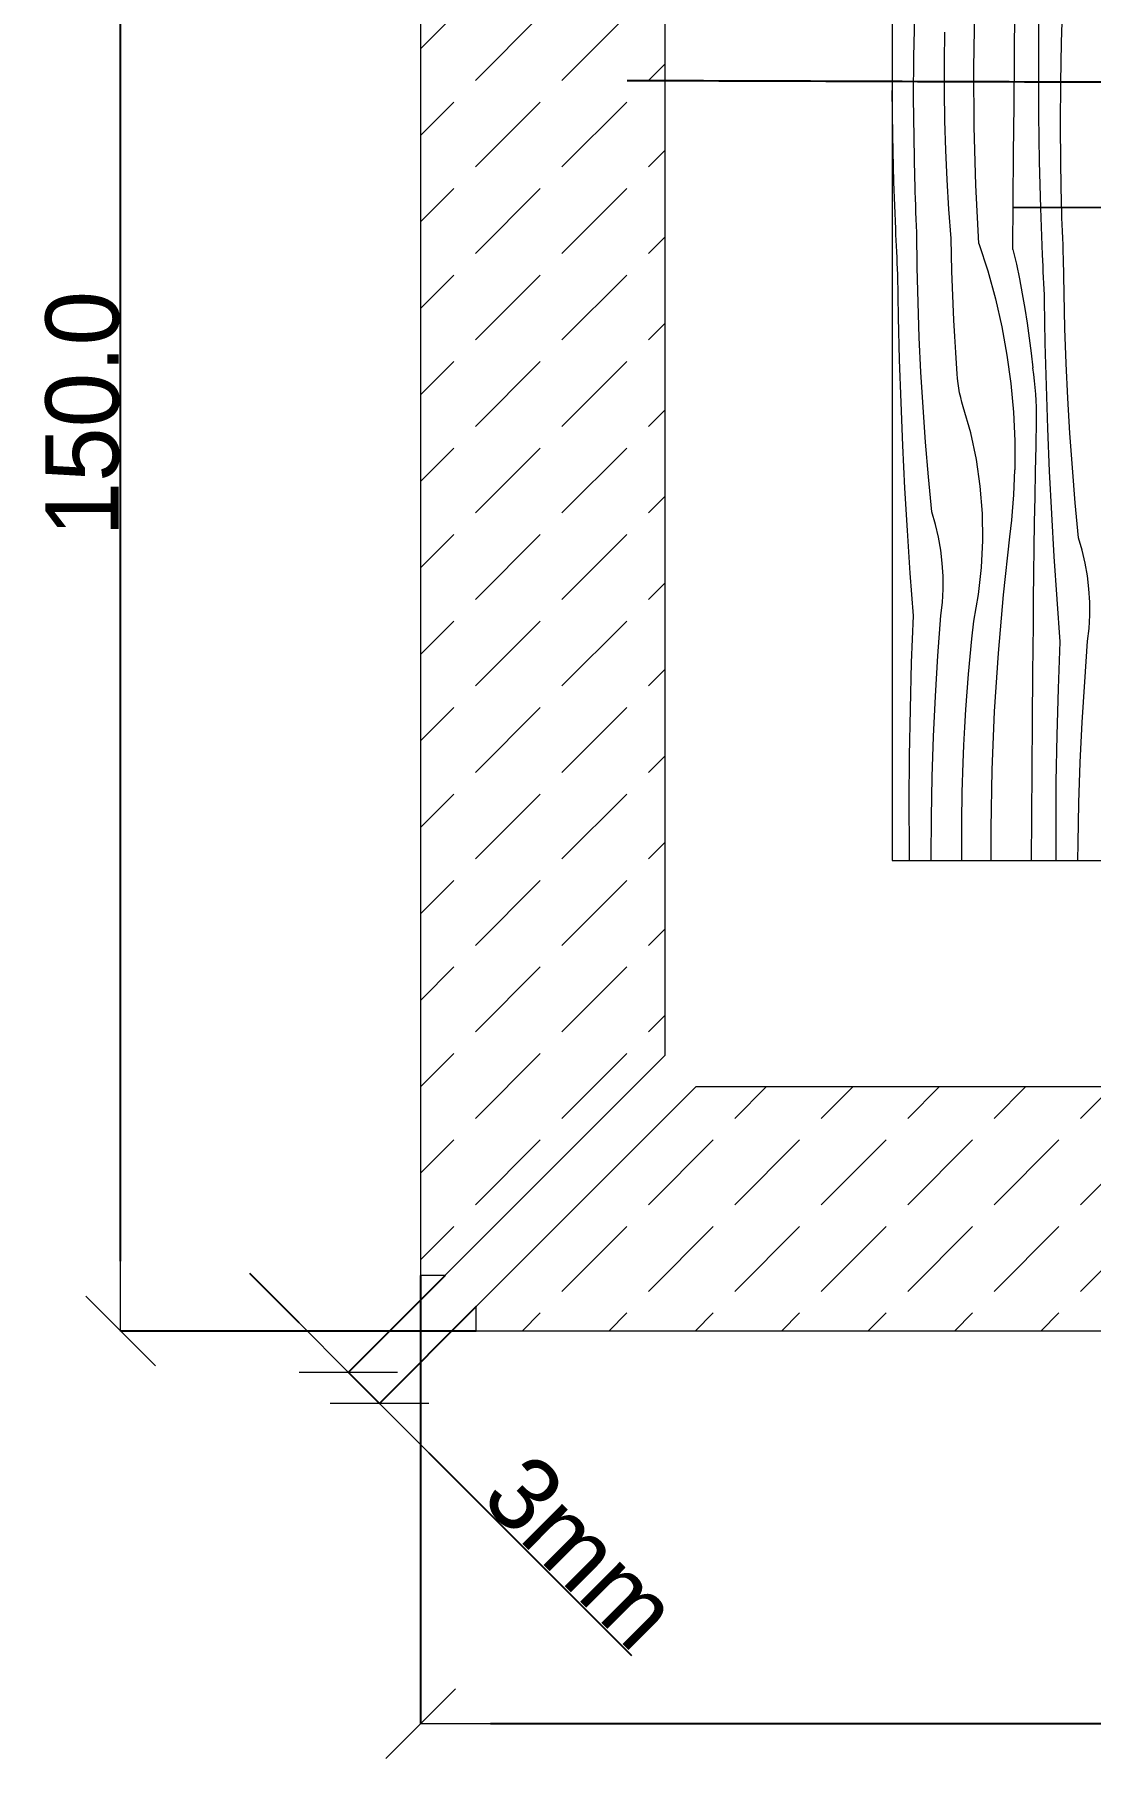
# Model space of a CAD drawing. Header units: millimetres. Extents: x -7826 to 55813, y 465 to 25965.
# Drawn here: x 51491 to 52355, y 6989 to 8399 of the extents above; entities that cross this region are included whole.
import ezdxf

# ---------------------------------------------------------------- set-up
doc = ezdxf.new("R2010")
doc.units = ezdxf.units.MM
for name, color, linetype, lineweight in [('2D Drafting - General2', 251, 'Continuous', 15), ('2D Drafting - General81', 251, 'Continuous', 20), ('Annotation - Label5', 161, 'Continuous', 25)]:
    doc.layers.add(name, color=color, linetype=linetype, lineweight=lineweight)
doc.layers.add('Wymiarowanie', color=7, linetype='Continuous')
doc.styles.add('GENERATED_STYLE_3', font='kartika.ttf')
doc.styles.get("Standard").update_dxf_attribs({"font": 'arial.ttf'})
doc.dimstyles.new('GENERATED_STYLE__19', dxfattribs={"dimtxt": 0.18, "dimasz": 91.2, "dimexe": 0.18, "dimexo": 0.0625, "dimgap": 0.09, "dimtad": 0, "dimtih": 1, "dimtoh": 1, "dimdec": 4, "dimzin": 0, "dimdsep": 46, "dimtxsty": 'Standard', "dimcen": 0.09, "dimadec": 0, "dimazin": 0, "dimtfac": 1, "dimtdec": 4, "dimtmove": 0, "dimatfit": 3, "dimldrblk": 'ARROWHEAD_5', "dimfxl": 0, "dimtolj": 1, "dimtzin": 0, "dimarcsym": 0})
doc.dimstyles.new('GENERATED_STYLE__7', dxfattribs={"dimtxt": 60.000002, "dimasz": 57, "dimexe": 0.18, "dimexo": 0, "dimgap": 0.09, "dimtad": 1, "dimdec": 1, "dimlfac": 0.1, "dimzin": 0, "dimdsep": 46, "dimtxsty": 'GENERATED_STYLE_3', "dimblk": 'ARROWHEAD_6', "dimblk1": 'ARROWHEAD_6', "dimblk2": 'ARROWHEAD_6', "dimcen": 0.09, "dimclrd": 161, "dimclre": 161, "dimclrt": 161, "dimadec": 0, "dimazin": 0, "dimtfac": 1, "dimtdec": 4, "dimtmove": 0, "dimatfit": 3, "dimfxl": 0, "dimtolj": 1, "dimtzin": 0, "dimarcsym": 0})
doc.dimstyles.new('GENERATED_STYLE__8', dxfattribs={"dimtxt": 60.000002, "dimasz": 57, "dimexe": 0.18, "dimexo": 0, "dimgap": 0.09, "dimtad": 1, "dimtih": 1, "dimtoh": 1, "dimdec": 1, "dimlfac": 0.1, "dimzin": 0, "dimdsep": 46, "dimtxsty": 'GENERATED_STYLE_3', "dimblk": 'ARROWHEAD_6', "dimblk1": 'ARROWHEAD_6', "dimblk2": 'ARROWHEAD_6', "dimcen": 0.09, "dimclrd": 161, "dimclre": 161, "dimclrt": 161, "dimadec": 0, "dimazin": 0, "dimtfac": 1, "dimtdec": 4, "dimtmove": 0, "dimatfit": 3, "dimfxl": 0, "dimtolj": 1, "dimtzin": 0, "dimarcsym": 0})
pattern_1 = [(45, (98803.87, -47641.55), (-70.71068, 70.71068), [75, -25]), (45, (98803.87, -47570.84), (-70.71068, 70.71068), [75, -25])]

# ---------------------------------------------------------------- blocks, each defined once
blk = doc.blocks.new('*X20')
at = {"layer": '2D Drafting - General81', "linetype": 'Continuous'}
for p, q in [((-46593.2, 56022.1), (-46592.5, 56055.1)), ((-46544.2, 56012.9), (-46543.4, 56060.7)), ((-46511, 56022), (-46510.7, 56061.4)), ((-46472.4, 56033.9), (-46471.3, 56066.9)), ((-46568.2, 56018.3), (-46567.8, 56042.5)), ((-46491.1, 56013), (-46490.9, 56051.1)), ((-46473.1, 56000.9), (-46472.4, 56033.9)), ((-46593.4, 55989), (-46593.2, 56022.1)), ((-46568.2, 55994.2), (-46568.2, 56018.3)), ((-46543.9, 55965.1), (-46544.2, 56012.9)), ((-46511.3, 55982.7), (-46511, 56022)), ((-46490.9, 55974.8), (-46491.1, 56013)), ((-46473.3, 55967.8), (-46473.1, 56000.9)), ((-46610.4, 55957.9), (-46611, 55994.8)), ((-46593.1, 55956), (-46593.4, 55989)), ((-46567.9, 55970), (-46568.2, 55994.2)), ((-46567.1, 55945.9), (-46567.9, 55970)), ((-46511.6, 55943.3), (-46511.3, 55982.7)), ((-46490.4, 55936.7), (-46490.9, 55974.8)), ((-46609.5, 55919.7), (-46610.4, 55957.9)), ((-46592.5, 55922.9), (-46593.1, 55956)), ((-46542.5, 55917.3), (-46543.9, 55965.1)), ((-46473.1, 55934.8), (-46473.3, 55967.8)), ((-46566, 55921.8), (-46567.1, 55945.9)), ((-46511.9, 55904), (-46511.6, 55943.3)), ((-46489.4, 55898.5), (-46490.4, 55936.7)), ((-46472.4, 55901.7), (-46473.1, 55934.8)), ((-46608.1, 55881.6), (-46609.5, 55919.7)), ((-46592.3, 55917.4), (-46592.5, 55922.9)), ((-46592.1, 55911.8), (-46592.3, 55917.4)), ((-46564.6, 55897.7), (-46566, 55921.8)), ((-46540, 55869.6), (-46542.5, 55917.3)), ((-46591.9, 55906.3), (-46592.1, 55911.8)), ((-46591.7, 55900.7), (-46591.9, 55906.3)), ((-46591.5, 55895.2), (-46591.7, 55900.7)), ((-46512.2, 55864.7), (-46511.9, 55904)), ((-46472.2, 55896.2), (-46472.4, 55901.7)), ((-46591.3, 55889.6), (-46591.5, 55895.2)), ((-46591.1, 55884.1), (-46591.3, 55889.6)), ((-46562.8, 55873.6), (-46564.6, 55897.7)), ((-46488, 55860.4), (-46489.4, 55898.5)), ((-46472.1, 55890.6), (-46472.2, 55896.2)), ((-46471.9, 55885.1), (-46472.1, 55890.6)), ((-46607.9, 55876.9), (-46608.1, 55881.6)), ((-46607.7, 55872.2), (-46607.9, 55876.9)), ((-46607.5, 55867.6), (-46607.7, 55872.2)), ((-46590.8, 55878.5), (-46591.1, 55884.1)), ((-46590.5, 55850), (-46590.8, 55878.5)), ((-46562.5, 55860.3), (-46562.8, 55873.6)), ((-46471.7, 55879.6), (-46471.9, 55885.1)), ((-46471.5, 55874), (-46471.7, 55879.6)), ((-46471.2, 55868.5), (-46471.5, 55874)), ((-46607.3, 55862.9), (-46607.5, 55867.6)), ((-46607, 55858.2), (-46607.3, 55862.9)), ((-46606.8, 55853.5), (-46607, 55858.2)), ((-46562.2, 55847), (-46562.5, 55860.3)), ((-46540, 55869.6), (-46532.7, 55847.2)), ((-46512.2, 55864.7), (-46509.4, 55852.7)), ((-46487.8, 55855.7), (-46488, 55860.4)), ((-46471, 55862.9), (-46471.2, 55868.5)), ((-46470.8, 55857.4), (-46471, 55862.9)), ((-46470.4, 55828.8), (-46470.8, 55857.4)), ((-46606.6, 55848.9), (-46606.8, 55853.5)), ((-46606.3, 55844.2), (-46606.6, 55848.9)), ((-46605.7, 55809.3), (-46606.3, 55844.2)), ((-46589.8, 55821.4), (-46590.5, 55850)), ((-46561.7, 55833.6), (-46562.2, 55847)), ((-46532.7, 55847.2), (-46526.5, 55824.5)), ((-46509.4, 55852.7), (-46506.9, 55840.7)), ((-46487.6, 55851.1), (-46487.8, 55855.7)), ((-46487.4, 55846.4), (-46487.6, 55851.1)), ((-46487.2, 55841.7), (-46487.4, 55846.4)), ((-46561.2, 55820.3), (-46561.7, 55833.6)), ((-46506.9, 55840.7), (-46504.6, 55828.6)), ((-46487, 55837), (-46487.2, 55841.7)), ((-46486.7, 55832.4), (-46487, 55837)), ((-46486.5, 55827.7), (-46486.7, 55832.4)), ((-46588.8, 55792.8), (-46589.8, 55821.4)), ((-46560.5, 55807), (-46561.2, 55820.3)), ((-46526.5, 55824.5), (-46521.3, 55801.6)), ((-46504.6, 55828.6), (-46502.5, 55816.5)), ((-46502.5, 55816.5), (-46500.6, 55804.4)), ((-46486.3, 55823), (-46486.5, 55827.7)), ((-46485.7, 55788.1), (-46486.3, 55823)), ((-46469.7, 55800.2), (-46470.4, 55828.8)), ((-46604.9, 55774.4), (-46605.7, 55809.3)), ((-46559.8, 55793.7), (-46560.5, 55807)), ((-46521.3, 55801.6), (-46517.1, 55778.4)), ((-46500.6, 55804.4), (-46498.8, 55792.3)), ((-46587.4, 55764.3), (-46588.8, 55792.8)), ((-46558.9, 55780.4), (-46559.8, 55793.7)), ((-46498.8, 55792.3), (-46497.3, 55780.1)), ((-46484.8, 55753.2), (-46485.7, 55788.1)), ((-46468.7, 55771.6), (-46469.7, 55800.2)), ((-46603.7, 55739.5), (-46604.9, 55774.4)), ((-46558, 55767.2), (-46558.9, 55780.4)), ((-46517.1, 55778.4), (-46513.9, 55755.1)), ((-46497.3, 55780.1), (-46496, 55767.9)), ((-46585.7, 55735.7), (-46587.4, 55764.3)), ((-46557.8, 55763.2), (-46558, 55767.2)), ((-46557.5, 55759.3), (-46557.8, 55763.2)), ((-46557.1, 55755.3), (-46557.5, 55759.3)), ((-46495.2, 55762.6), (-46496, 55767.9)), ((-46494.5, 55757.3), (-46495.2, 55762.6)), ((-46467.4, 55743.1), (-46468.7, 55771.6)), ((-46556.5, 55751.4), (-46557.1, 55755.3)), ((-46555.8, 55747.6), (-46556.5, 55751.4)), ((-46554.9, 55743.7), (-46555.8, 55747.6)), ((-46513.9, 55755.1), (-46511.8, 55731.7)), ((-46493.9, 55751.9), (-46494.5, 55757.3)), ((-46493.4, 55746.5), (-46493.9, 55751.9)), ((-46493.1, 55741.2), (-46493.4, 55746.5)), ((-46483.7, 55718.3), (-46484.8, 55753.2)), ((-46602.3, 55704.6), (-46603.7, 55739.5)), ((-46583.7, 55707.2), (-46585.7, 55735.7)), ((-46553.9, 55739.9), (-46554.9, 55743.7)), ((-46552.8, 55736.1), (-46553.9, 55739.9)), ((-46546.7, 55714.8), (-46552.8, 55736.1)), ((-46511.8, 55731.7), (-46510.7, 55708.2)), ((-46492.9, 55735.8), (-46493.1, 55741.2)), ((-46492.8, 55730.4), (-46492.9, 55735.8)), ((-46492.9, 55725), (-46492.8, 55730.4)), ((-46465.7, 55714.6), (-46467.4, 55743.1)), ((-46493.3, 55704.2), (-46492.9, 55725)), ((-46482.2, 55683.4), (-46483.7, 55718.3)), ((-46600.5, 55669.7), (-46602.3, 55704.6)), ((-46581.3, 55678.8), (-46583.7, 55707.2)), ((-46542.1, 55693.1), (-46546.7, 55714.8)), ((-46510.7, 55708.2), (-46510.7, 55684.7)), ((-46493.8, 55683.3), (-46493.3, 55704.2)), ((-46463.6, 55686.1), (-46465.7, 55714.6)), ((-46538.9, 55671.1), (-46542.1, 55693.1)), ((-46578.6, 55650.3), (-46581.3, 55678.8)), ((-46511.1, 55670.9), (-46510.8, 55677.8)), ((-46510.8, 55677.8), (-46510.7, 55684.7)), ((-46494.1, 55662.4), (-46493.8, 55683.3)), ((-46480.5, 55648.6), (-46482.2, 55683.4)), ((-46461.3, 55657.6), (-46463.6, 55686.1)), ((-46598.5, 55634.9), (-46600.5, 55669.7)), ((-46537.1, 55649), (-46538.9, 55671.1)), ((-46511.9, 55657.2), (-46511.5, 55664.1)), ((-46511.5, 55664.1), (-46511.1, 55670.9)), ((-46494.5, 55641.5), (-46494.1, 55662.4)), ((-46575.6, 55640), (-46578.6, 55650.3)), ((-46536.7, 55626.8), (-46537.1, 55649)), ((-46513.1, 55643.5), (-46512.5, 55650.4)), ((-46512.5, 55650.4), (-46511.9, 55657.2)), ((-46478.5, 55613.7), (-46480.5, 55648.6)), ((-46458.6, 55629.1), (-46461.3, 55657.6)), ((-46596.2, 55600), (-46598.5, 55634.9)), ((-46573.1, 55629.6), (-46575.6, 55640)), ((-46514.6, 55629.9), (-46513.8, 55636.7)), ((-46513.8, 55636.7), (-46513.1, 55643.5)), ((-46494.8, 55620.6), (-46494.5, 55641.5)), ((-46571.3, 55619), (-46573.1, 55629.6)), ((-46570, 55608.4), (-46571.3, 55619)), ((-46537.8, 55604.7), (-46536.7, 55626.8)), ((-46519.9, 55582.4), (-46514.6, 55629.9)), ((-46495.1, 55599.7), (-46494.8, 55620.6)), ((-46455.5, 55618.8), (-46458.6, 55629.1)), ((-46453.1, 55608.4), (-46455.5, 55618.8)), ((-46569.4, 55597.7), (-46570, 55608.4)), ((-46540.4, 55582.7), (-46537.8, 55604.7)), ((-46476.1, 55578.9), (-46478.5, 55613.7)), ((-46451.2, 55597.8), (-46453.1, 55608.4)), ((-46593.6, 55565.2), (-46596.2, 55600)), ((-46569.4, 55586.9), (-46569.4, 55597.7)), ((-46495.3, 55578.8), (-46495.1, 55599.7)), ((-46450, 55587.2), (-46451.2, 55597.8)), ((-46571.1, 55565.6), (-46569.9, 55576.2)), ((-46569.9, 55576.2), (-46569.4, 55586.9)), ((-46544.3, 55560.8), (-46540.4, 55582.7)), ((-46524.1, 55534.7), (-46519.9, 55582.4)), ((-46495.5, 55557.9), (-46495.3, 55578.8)), ((-46473.6, 55544.1), (-46476.1, 55578.9)), ((-46449.3, 55576.5), (-46450, 55587.2)), ((-46449.3, 55565.8), (-46449.3, 55576.5)), ((-46595.1, 55527.1), (-46593.6, 55565.2)), ((-46573.6, 55532.6), (-46571.1, 55565.6)), ((-46449.9, 55555), (-46449.3, 55565.8)), ((-46545.9, 55546.4), (-46544.3, 55560.8)), ((-46495.9, 55518.6), (-46495.5, 55557.9)), ((-46451.1, 55544.4), (-46449.9, 55555)), ((-46547.3, 55532), (-46545.9, 55546.4)), ((-46527.2, 55487), (-46524.1, 55534.7)), ((-46475, 55505.9), (-46473.6, 55544.1)), ((-46453.5, 55511.4), (-46451.1, 55544.4)), ((-46596.1, 55489), (-46595.1, 55527.1)), ((-46575.6, 55499.6), (-46573.6, 55532.6)), ((-46548.5, 55517.5), (-46547.3, 55532)), ((-46549.7, 55503), (-46548.5, 55517.5)), ((-46496.2, 55479.2), (-46495.9, 55518.6)), ((-46476, 55467.8), (-46475, 55505.9)), ((-46455.5, 55478.4), (-46453.5, 55511.4)), ((-46577.2, 55466.6), (-46575.6, 55499.6)), ((-46550.7, 55488.6), (-46549.7, 55503)), ((-46596.7, 55450.8), (-46596.1, 55489)), ((-46551.5, 55474.1), (-46550.7, 55488.6)), ((-46529.2, 55439.2), (-46527.2, 55487)), ((-46496.5, 55439.9), (-46496.2, 55479.2)), ((-46457.1, 55445.4), (-46455.5, 55478.4)), ((-46578.3, 55433.6), (-46577.2, 55466.6)), ((-46552.3, 55459.6), (-46551.5, 55474.1)), ((-46476.7, 55429.6), (-46476, 55467.8)), ((-46597, 55412.7), (-46596.7, 55450.8)), ((-46552.9, 55445.1), (-46552.3, 55459.6)), ((-46553.6, 55421), (-46552.9, 55445.1)), ((-46530, 55391.4), (-46529.2, 55439.2)), ((-46496.8, 55400.5), (-46496.5, 55439.9)), ((-46458.2, 55412.4), (-46457.1, 55445.4)), ((-46578.9, 55400.5), (-46578.3, 55433.6)), ((-46554, 55396.8), (-46553.6, 55421)), ((-46476.9, 55391.5), (-46476.7, 55429.6)), ((-46596.8, 55374.5), (-46597, 55412.7)), ((-46458.9, 55379.4), (-46458.2, 55412.4)), ((-46579.2, 55367.5), (-46578.9, 55400.5)), ((-46554, 55372.7), (-46554, 55396.8)), ((-46497.1, 55365.3), (-46496.8, 55400.5)), ((-46529.9, 55365.3), (-46530, 55391.4)), ((-46476.8, 55365.3), (-46476.9, 55391.5)), ((-46459, 55365.3), (-46458.9, 55379.4)), ((-46596.7, 55365.3), (-46596.8, 55374.5)), ((-46579.1, 55365.3), (-46579.2, 55367.5)), ((-46553.9, 55365.3), (-46554, 55372.7))]:
    blk.add_line(p, q, dxfattribs=at)
blk = doc.blocks.new('Wype_nienie_24')
at = {"layer": '2D Drafting - General2', "linetype": 'Continuous'}
for p, q in [((-46611, 57144.2), (-46611, 55365.3)), ((-46611, 55365.3), (-46431, 55365.3))]:
    blk.add_line(p, q, dxfattribs=at)
at = {"layer": '2D Drafting - General81', "linetype": 'Continuous'}
blk.add_blockref('*X20', (0, 0), dxfattribs=at)
blk = doc.blocks.new('ARROWHEAD_6')
at = {"color": 0, "linetype": 'Continuous', "lineweight": 0}
for p, q in [((-0.5, -0.5), (0.5, 0.5)), ((0, 0), (-1, 0))]:
    blk.add_line(p, q, dxfattribs=at)
blk = doc.blocks.new('*D63')
at = {"layer": 'Defpoints', "color": 0, "linetype": 'Continuous'}
for p in [(51827.2, 7384.5), (51852.7, 7359), (51773.5, 7279.7)]:
    blk.add_point(p, dxfattribs=at)
at = {"layer": 'Wymiarowanie', "color": 161, "linetype": 'Continuous', "lineweight": -2}
for p, q in [((51707.7, 7345.6), (51667.4, 7385.9)), ((51827.2, 7384.5), (51747.8, 7305.2)), ((51852.7, 7359), (51773.4, 7279.6)), ((51748, 7305.3), (51773.5, 7279.7)), ((51813.8, 7239.4), (51979.6, 7073.6))]:
    blk.add_line(p, q, dxfattribs=at)
at = {"layer": 'Wymiarowanie', "color": 161, "linetype": 'Continuous', "lineweight": -2, "xscale": 56.99999999999999, "yscale": 56.99999999999999, "zscale": 56.99999999999999}
for p, rotation in [((51748, 7305.3), 315.0000000002948), ((51773.5, 7279.7), 135.0000000002948)]:
    blk.add_blockref('ARROWHEAD_6', p, dxfattribs=dict(at, rotation=rotation))
at = {"layer": 'Wymiarowanie', "color": 161, "linetype": 'Continuous', "lineweight": 25, "insert": (51938.9, 7158.4), "char_height": 60, "attachment_point": 5, "rotation": 315, "style": 'GENERATED_STYLE_3'}
blk.add_mtext('\\A1;3mm', dxfattribs=at)
blk = doc.blocks.new('*D64')
at = {"layer": 'Defpoints', "color": 0, "linetype": 'Continuous'}
for p in [(51807.2, 7384.5), (53306.9, 7333.8), (53306.9, 7018)]:
    blk.add_point(p, dxfattribs=at)
at = {"layer": 'Wymiarowanie', "color": 161, "linetype": 'Continuous', "lineweight": -2}
for p, q in [((51807.2, 7384.5), (51807.2, 7017.8)), ((53306.9, 7333.8), (53306.9, 7017.8)), ((51864.2, 7018), (53249.9, 7018))]:
    blk.add_line(p, q, dxfattribs=at)
at = {"layer": 'Wymiarowanie', "color": 161, "linetype": 'Continuous', "lineweight": -2, "xscale": 56.99999999999999, "yscale": 56.99999999999999, "zscale": 56.99999999999999, "rotation": 180}
blk.add_blockref('ARROWHEAD_6', (51807.2, 7018), dxfattribs=at)
at = {"layer": 'Wymiarowanie', "color": 161, "linetype": 'Continuous', "lineweight": -2, "xscale": 56.99999999999999, "yscale": 56.99999999999999, "zscale": 56.99999999999999}
blk.add_blockref('ARROWHEAD_6', (53306.9, 7018), dxfattribs=at)
at = {"layer": 'Wymiarowanie', "color": 161, "linetype": 'Continuous', "lineweight": 25, "insert": (52557.1, 7049.1), "char_height": 60, "attachment_point": 5, "style": 'GENERATED_STYLE_3'}
blk.add_mtext('\\A1;150.0', dxfattribs=at)
blk = doc.blocks.new('*D200')
at = {"layer": 'Defpoints', "color": 0, "linetype": 'Continuous'}
for p in [(51561.8, 8838.7), (51802, 8838.7), (51852.7, 7339)]:
    blk.add_point(p, dxfattribs=at)
at = {"layer": 'Wymiarowanie', "color": 161, "linetype": 'Continuous', "lineweight": -2}
for p, q in [((51802, 8838.7), (51561.6, 8838.7)), ((51561.8, 7396), (51561.8, 8781.7)), ((51852.7, 7339), (51561.6, 7339))]:
    blk.add_line(p, q, dxfattribs=at)
at = {"layer": 'Wymiarowanie', "color": 161, "linetype": 'Continuous', "lineweight": -2, "xscale": 56.99999999999999, "yscale": 56.99999999999999, "zscale": 56.99999999999999}
for p, rotation in [((51561.8, 8838.7), 90), ((51561.8, 7339), 270)]:
    blk.add_blockref('ARROWHEAD_6', p, dxfattribs=dict(at, rotation=rotation))
at = {"layer": 'Wymiarowanie', "color": 161, "linetype": 'Continuous', "lineweight": 25, "insert": (51530.7, 8088.9), "char_height": 60, "attachment_point": 5, "rotation": 90, "style": 'GENERATED_STYLE_3'}
blk.add_mtext('\\A1;150.0', dxfattribs=at)
blk = doc.blocks.new('ARROWHEAD_5')
at = {"color": 0, "linetype": 'Continuous', "lineweight": 0}
blk.add_line((0, 0), (-1, 0), dxfattribs=at)
blk.add_solid([(-1, 0.2679), (0, 0), (-1, -0.2679), (-1, 0.2679)], dxfattribs=at)

msp = doc.modelspace()

# ---------------------------------------------------------------- hatches: boundary and pattern name
at = {"layer": '2D Drafting - General81', "linetype": 'Continuous'}
h = msp.add_hatch(dxfattribs=at)
h.set_pattern_fill('BETON', color=256, style=0, pattern_type=2)
h.set_pattern_definition(pattern_1)
h.paths.add_polyline_path([(51807.09, 9502.67), (51807.09, 7569.43), (51807.18, 7569.43), (51807.18, 7384.52), (51827.18, 7384.52), (52007.09, 7564.43), (52007.09, 9502.67)])
h = msp.add_hatch(dxfattribs=at)
h.set_pattern_fill('BETON', color=256, style=0, pattern_type=2)
h.set_pattern_definition(pattern_1)
h.paths.add_polyline_path([(53970.88, 7338.88), (52037.64, 7338.88), (52037.64, 7338.97), (51852.73, 7338.97), (51852.73, 7358.97), (52032.64, 7538.88), (53970.88, 7538.88)])

# ---------------------------------------------------------------- linework, layer by layer
at = {"layer": '2D Drafting - General2', "linetype": 'Continuous', "flags": 128}
for points in [[(51807.09, 9502.67), (51807.09, 7569.43), (51807.18, 7569.43), (51807.18, 7384.52), (51827.18, 7384.52), (52007.09, 7564.43), (52007.09, 9502.67)], [(53970.88, 7338.88), (52037.64, 7338.88), (52037.64, 7338.97), (51852.73, 7338.97), (51852.73, 7358.97), (52032.64, 7538.88), (53970.88, 7538.88)]]:
    msp.add_lwpolyline(points, close=True, dxfattribs=at)

# ---------------------------------------------------------------- block references
at = {"layer": '2D Drafting - General81', "linetype": 'Continuous'}
msp.add_blockref('Wype_nienie_24', (98803.87, -47641.55), dxfattribs=at)

# ---------------------------------------------------------------- dimensions: what is measured, and where the dimension line sits
at = {"layer": 'Wymiarowanie', "color": 161, "linetype": 'Continuous', "lineweight": 25}
dim = msp.add_linear_dim(base=(51561.8, 8838.74), p1=(51852.73, 7338.97), p2=(51802.01, 8838.74), angle=90, dimstyle='GENERATED_STYLE__7', dxfattribs=at)
dim.commit()
dim.dimension.update_dxf_attribs({"geometry": '*D200', "text_midpoint": (51530.66, 8088.85)})
dim = msp.add_linear_dim(base=(51773.51, 7279.75), p1=(51827.18, 7384.52), p2=(51852.73, 7358.97), angle=315, text='3mm', dimstyle='GENERATED_STYLE__7', dxfattribs=at)
dim.commit()
dim.dimension.update_dxf_attribs({"geometry": '*D63', "text_midpoint": (51938.89, 7158.41)})
dim = msp.add_linear_dim(base=(53306.95, 7017.99), p1=(51807.18, 7384.52), p2=(53306.95, 7333.8), dimstyle='GENERATED_STYLE__8', dxfattribs=at)
dim.commit()
dim.dimension.update_dxf_attribs({"geometry": '*D64', "text_midpoint": (52557.07, 7049.13)})

# ---------------------------------------------------------------- leaders
at = {"layer": 'Annotation - Label5', "linetype": 'Continuous', "path_type": 1, "annotation_type": 0, "has_hookline": 1, "hookline_direction": 0, "text_width": 413.9}
msp.add_leader([(51976.09, 8361.41), (52776.14, 8358.81)], dimstyle='GENERATED_STYLE__19', dxfattribs=at)
at = {"layer": 'Annotation - Label5', "linetype": 'Continuous', "annotation_type": 0, "has_hookline": 1, "hookline_direction": 0, "text_width": 183.68}
msp.add_leader([(52291.9, 8257.88), (52776.14, 8255.28)], dimstyle='GENERATED_STYLE__19', dxfattribs=at)

doc.saveas('drawing.dxf')
